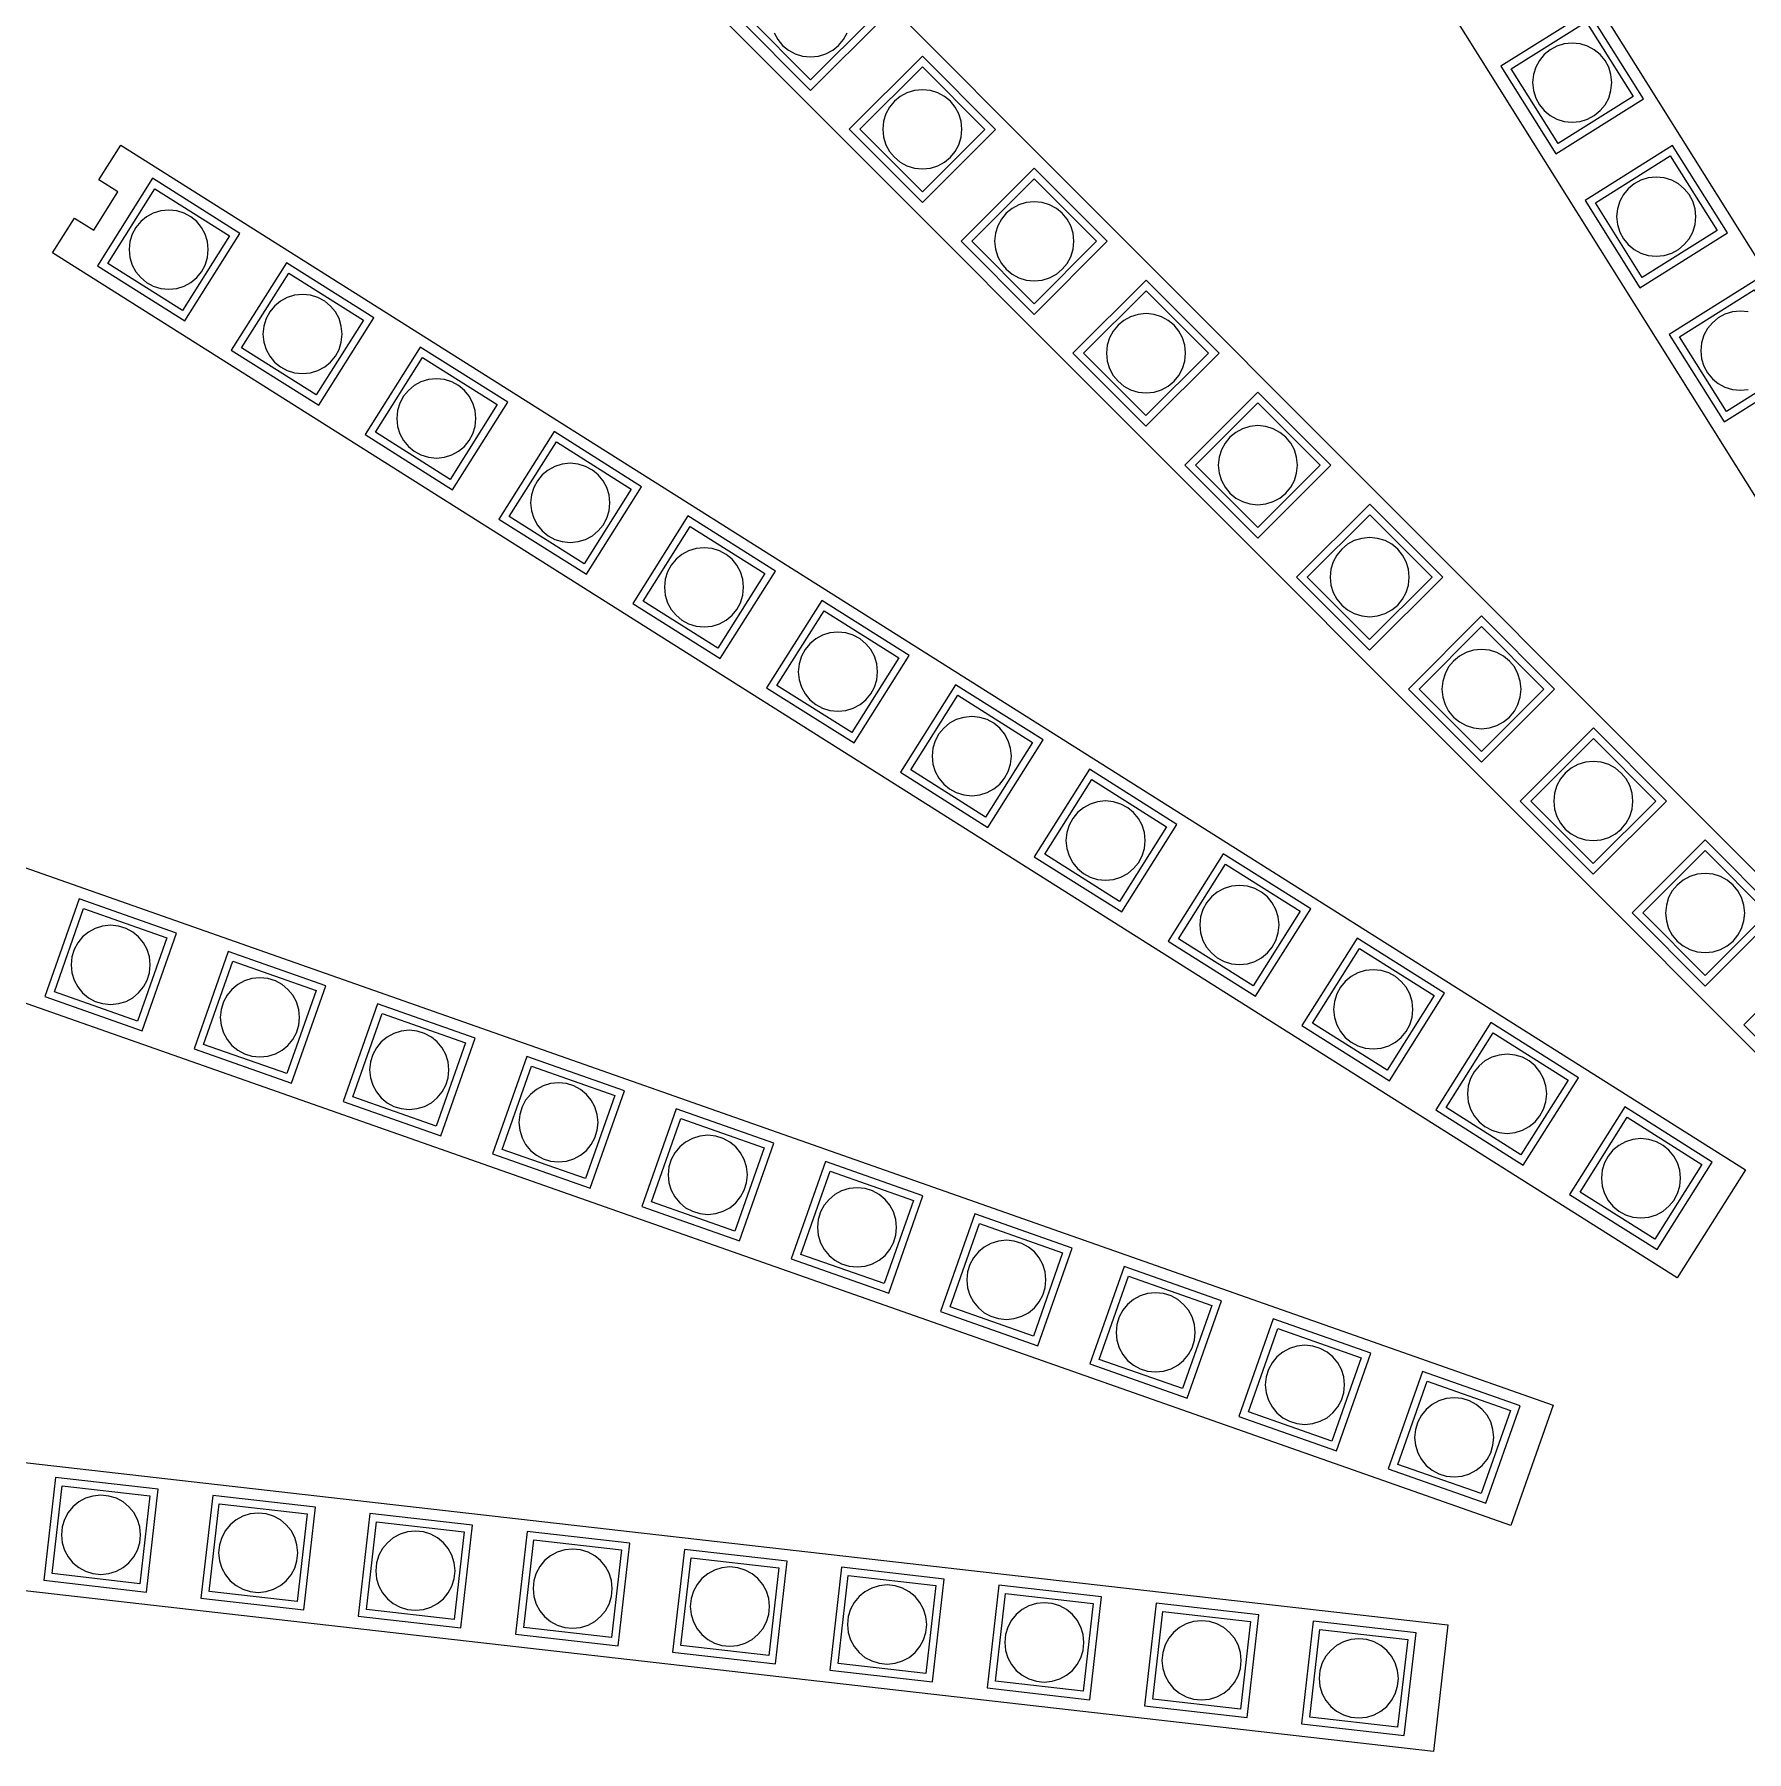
# Model space of a CAD drawing. Extents: x -1323 to 1705, y -706 to 926.
# Drawn here: x -740.3 to -513.1, y -119.8 to 108.1 of the extents above; entities that cross this region are included whole.
import ezdxf

# ---------------------------------------------------------------- set-up
doc = ezdxf.new("R2010")
doc.units = 0
doc.layers.add('CAMADA_1', color=7, linetype='CONTINUOUS')

msp = doc.modelspace()

# ---------------------------------------------------------------- linework, layer by layer
at = {"layer": 'CAMADA_1'}
for points in [[(-600.7089, 198.7435), (-599.115, 196.2019), (-594.0319, 199.3897), (-595.6258, 201.9313), (-590.9921, 204.8373), (-455.5539, -11.1229), (-469.9044, -20.1228), (-605.3426, 195.8374), (-600.7089, 198.7435)], [(-677.5372, 146.6288), (-675.4173, 144.506), (-671.1718, 148.7458), (-673.2917, 150.8685), (-669.4215, 154.7334), (-489.2909, -25.642), (-501.2769, -37.6117), (-681.4074, 142.7637), (-677.5372, 146.6288)], [(-637.2715, 120.1016), (-646.9796, 110.4067), (-637.2847, 100.6986), (-627.5766, 110.3934), (-637.2715, 120.1016)], [(-637.2725, 118.6874), (-628.9908, 110.3944), (-637.2837, 102.1128), (-645.5654, 110.4057), (-637.2725, 118.6874)], [(-534.0416, 111.1939), (-545.6649, 103.9045), (-538.3754, 92.2811), (-526.752, 99.5706), (-534.0416, 111.1939)], [(-534.3574, 109.8155), (-528.1305, 99.8866), (-538.0595, 93.6597), (-544.2864, 103.5886), (-534.3574, 109.8155)], [(-622.4323, 105.2423), (-632.1404, 95.5473), (-622.4456, 85.8392), (-612.7375, 95.5341), (-622.4323, 105.2423)], [(-530.9533, 101.7375), (-531.0601, 102.7966), (-531.3663, 103.7831), (-531.8508, 104.6757), (-532.4925, 105.4535), (-533.2703, 106.0952), (-534.1629, 106.5797), (-535.1494, 106.8859), (-536.2085, 106.9927), (-537.2676, 106.8859), (-538.254, 106.5797), (-539.1467, 106.0952), (-539.9244, 105.4535), (-540.5661, 104.6758), (-541.0506, 103.7831), (-541.3568, 102.7967), (-541.4636, 101.7376), (-541.3568, 100.6785), (-541.0506, 99.692), (-540.5661, 98.7994), (-539.9244, 98.0216), (-539.1467, 97.3799), (-538.254, 96.8954), (-537.2676, 96.5892), (-536.2085, 96.4824), (-535.1494, 96.5892), (-534.163, 96.8954), (-533.2703, 97.3799), (-532.4925, 98.0216), (-531.8508, 98.7993), (-531.3663, 99.692), (-531.0601, 100.6784), (-530.9533, 101.7375)], [(-622.4333, 103.8281), (-614.1516, 95.5351), (-622.4446, 87.2535), (-630.7263, 95.5464), (-622.4333, 103.8281)], [(-617.1838, 95.5407), (-617.2906, 96.5998), (-617.5968, 97.5863), (-618.0813, 98.4789), (-618.723, 99.2567), (-619.5007, 99.8984), (-620.3934, 100.3829), (-621.3798, 100.6891), (-622.4389, 100.7959), (-623.498, 100.6891), (-624.4845, 100.3829), (-625.3771, 99.8984), (-626.1549, 99.2567), (-626.7966, 98.4789), (-627.2811, 97.5863), (-627.5873, 96.5998), (-627.6941, 95.5407), (-627.5873, 94.4816), (-627.2811, 93.4952), (-626.7966, 92.6025), (-626.1549, 91.8248), (-625.3772, 91.1831), (-624.4845, 90.6986), (-623.4981, 90.3924), (-622.439, 90.2856), (-621.3799, 90.3924), (-620.3934, 90.6986), (-619.5008, 91.1831), (-618.723, 91.8248), (-618.0813, 92.6025), (-617.5968, 93.4952), (-617.2906, 94.4816), (-617.1838, 95.5407)], [(-734.945, 83.7523), (-732.4077, 82.1517), (-729.2063, 87.2263), (-731.7436, 88.8269), (-728.8253, 93.4528), (-513.2259, -42.559), (-522.2639, -56.8855), (-737.8633, 79.1263), (-734.945, 83.7523)], [(-522.8842, 93.4031), (-534.5075, 86.1137), (-527.218, 74.4903), (-515.5946, 81.7799), (-522.8842, 93.4031)], [(-523.2, 92.0247), (-516.9731, 82.0958), (-526.9021, 75.8689), (-533.129, 85.7978), (-523.2, 92.0247)], [(-724.5983, 89.0372), (-731.9187, 77.4332), (-720.3147, 70.1128), (-712.9944, 81.7168), (-724.5983, 89.0372)], [(-607.5932, 90.3829), (-617.3013, 80.688), (-607.6064, 70.9798), (-597.8983, 80.6748), (-607.5932, 90.3829)], [(-607.5942, 88.9686), (-599.3125, 80.6757), (-607.6054, 72.3941), (-615.8871, 80.6871), (-607.5942, 88.9686)], [(-519.7959, 83.9467), (-519.9027, 85.0058), (-520.2089, 85.9923), (-520.6934, 86.8849), (-521.3351, 87.6627), (-522.1129, 88.3044), (-523.0055, 88.7889), (-523.992, 89.0951), (-525.0511, 89.2019), (-526.1102, 89.0951), (-527.0966, 88.7889), (-527.9893, 88.3044), (-528.767, 87.6627), (-529.4087, 86.885), (-529.8932, 85.9923), (-530.1994, 85.0059), (-530.3062, 83.9468), (-530.1994, 82.8877), (-529.8932, 81.9012), (-529.4087, 81.0086), (-528.767, 80.2308), (-527.9893, 79.5891), (-527.0966, 79.1046), (-526.1102, 78.7984), (-525.0511, 78.6916), (-523.992, 78.7984), (-523.0056, 79.1046), (-522.1129, 79.5891), (-521.3352, 80.2308), (-520.6935, 81.0085), (-520.2089, 81.9012), (-519.9027, 82.8876), (-519.7959, 83.9467)], [(-724.2861, 87.6578), (-714.3737, 81.4046), (-720.6269, 71.4922), (-730.5394, 77.7455), (-724.2861, 87.6578)], [(-717.2014, 79.575), (-717.3082, 80.6341), (-717.6144, 81.6205), (-718.0989, 82.5132), (-718.7406, 83.2909), (-719.5183, 83.9326), (-720.411, 84.4171), (-721.3974, 84.7233), (-722.4565, 84.8301), (-723.5156, 84.7233), (-724.502, 84.4171), (-725.3947, 83.9326), (-726.1724, 83.2909), (-726.8141, 82.5132), (-727.2986, 81.6205), (-727.6048, 80.6341), (-727.7116, 79.575), (-727.6048, 78.5159), (-727.2986, 77.5295), (-726.8141, 76.6368), (-726.1725, 75.8591), (-725.3947, 75.2174), (-724.5021, 74.7329), (-723.5156, 74.4267), (-722.4565, 74.3199), (-721.3974, 74.4266), (-720.411, 74.7328), (-719.5183, 75.2173), (-718.7406, 75.859), (-718.0989, 76.6368), (-717.6144, 77.5294), (-717.3082, 78.5159), (-717.2014, 79.575)], [(-602.3447, 80.6814), (-602.4515, 81.7405), (-602.7577, 82.7269), (-603.2422, 83.6196), (-603.8839, 84.3973), (-604.6616, 85.039), (-605.5543, 85.5235), (-606.5407, 85.8297), (-607.5998, 85.9365), (-608.6589, 85.8297), (-609.6453, 85.5235), (-610.538, 85.039), (-611.3157, 84.3973), (-611.9574, 83.6196), (-612.4419, 82.7269), (-612.7481, 81.7405), (-612.8549, 80.6814), (-612.7481, 79.6223), (-612.4419, 78.6359), (-611.9574, 77.7432), (-611.3157, 76.9655), (-610.538, 76.3238), (-609.6453, 75.8393), (-608.6589, 75.5331), (-607.5998, 75.4263), (-606.5407, 75.5331), (-605.5543, 75.8393), (-604.6616, 76.3238), (-603.8839, 76.9655), (-603.2422, 77.7432), (-602.7577, 78.6358), (-602.4515, 79.6223), (-602.3447, 80.6814)], [(-706.8372, 77.8325), (-714.1576, 66.2285), (-702.5537, 58.9082), (-695.2333, 70.5121), (-706.8372, 77.8325)], [(-706.525, 76.4532), (-696.6126, 70.1999), (-702.8659, 60.2875), (-712.7782, 66.5407), (-706.525, 76.4532)], [(-592.754, 75.5236), (-602.4622, 65.8287), (-592.7672, 56.1205), (-583.0591, 65.8155), (-592.754, 75.5236)], [(-511.7268, 75.6123), (-523.3501, 68.3229), (-516.0606, 56.6995), (-504.4372, 63.9891), (-511.7268, 75.6123)], [(-699.4403, 68.3703), (-699.5471, 69.4294), (-699.8533, 70.4159), (-700.3378, 71.3085), (-700.9795, 72.0863), (-701.7572, 72.728), (-702.6499, 73.2125), (-703.6363, 73.5187), (-704.6954, 73.6255), (-705.7545, 73.5187), (-706.741, 73.2125), (-707.6336, 72.728), (-708.4114, 72.0863), (-709.0531, 71.3085), (-709.5376, 70.4159), (-709.8438, 69.4294), (-709.9506, 68.3703), (-709.8438, 67.3112), (-709.5376, 66.3248), (-709.0531, 65.4321), (-708.4114, 64.6544), (-707.6337, 64.0127), (-706.741, 63.5282), (-705.7546, 63.222), (-704.6955, 63.1152), (-703.6364, 63.222), (-702.6499, 63.5282), (-701.7573, 64.0127), (-700.9795, 64.6544), (-700.3378, 65.4321), (-699.8533, 66.3248), (-699.5471, 67.3112), (-699.4403, 68.3703)], [(-592.755, 74.1093), (-584.4734, 65.8164), (-592.7663, 57.5348), (-601.048, 65.8277), (-592.755, 74.1093)], [(-512.0426, 74.2339), (-505.8157, 64.305), (-515.7447, 58.0779), (-521.9716, 68.007), (-512.0426, 74.2339)], [(-587.5055, 65.8221), (-587.6123, 66.8812), (-587.9185, 67.8676), (-588.403, 68.7603), (-589.0447, 69.538), (-589.8224, 70.1797), (-590.7151, 70.6642), (-591.7015, 70.9704), (-592.7606, 71.0772), (-593.8197, 70.9704), (-594.8062, 70.6642), (-595.6988, 70.1797), (-596.4766, 69.538), (-597.1183, 68.7603), (-597.6028, 67.8676), (-597.909, 66.8812), (-598.0158, 65.8221), (-597.909, 64.763), (-597.6028, 63.7766), (-597.1183, 62.8839), (-596.4766, 62.1062), (-595.6989, 61.4645), (-594.8062, 60.9799), (-593.8198, 60.6737), (-592.7607, 60.5669), (-591.7016, 60.6737), (-590.7151, 60.9799), (-589.8225, 61.4644), (-589.0447, 62.1061), (-588.403, 62.8838), (-587.9185, 63.7765), (-587.6123, 64.7629), (-587.5055, 65.822)], [(-689.0761, 66.6279), (-696.3965, 55.0239), (-684.7926, 47.7035), (-677.4722, 59.3075), (-689.0761, 66.6279)], [(-688.7639, 65.2485), (-678.8515, 58.9953), (-685.1048, 49.0829), (-695.0172, 55.3361), (-688.7639, 65.2485)], [(-681.6792, 57.1657), (-681.786, 58.2248), (-682.0922, 59.2112), (-682.5767, 60.1039), (-683.2184, 60.8816), (-683.9961, 61.5233), (-684.8888, 62.0078), (-685.8752, 62.314), (-686.9343, 62.4208), (-687.9934, 62.314), (-688.9799, 62.0078), (-689.8725, 61.5233), (-690.6503, 60.8816), (-691.292, 60.1039), (-691.7765, 59.2112), (-692.0827, 58.2248), (-692.1895, 57.1657), (-692.0827, 56.1066), (-691.7765, 55.1202), (-691.292, 54.2275), (-690.6503, 53.4498), (-689.8726, 52.8081), (-688.9799, 52.3235), (-687.9935, 52.0173), (-686.9344, 51.9105), (-685.8753, 52.0173), (-684.8888, 52.3235), (-683.9962, 52.808), (-683.2184, 53.4497), (-682.5767, 54.2275), (-682.0922, 55.1201), (-681.786, 56.1066), (-681.6792, 57.1657)], [(-577.9149, 60.6643), (-587.623, 50.9694), (-577.9281, 41.2612), (-568.22, 50.9561), (-577.9149, 60.6643)], [(-577.9159, 59.25), (-569.6342, 50.9571), (-577.9272, 42.6754), (-586.2088, 50.9684), (-577.9159, 59.25)], [(-671.3151, 55.4232), (-678.6355, 43.8193), (-667.0315, 36.4989), (-659.7112, 48.1028), (-671.3151, 55.4232)], [(-572.6664, 50.9627), (-572.7732, 52.0218), (-573.0794, 53.0083), (-573.5639, 53.9009), (-574.2056, 54.6787), (-574.9833, 55.3204), (-575.876, 55.8049), (-576.8624, 56.1111), (-577.9215, 56.2179), (-578.9806, 56.1111), (-579.967, 55.8049), (-580.8597, 55.3204), (-581.6374, 54.6787), (-582.2791, 53.901), (-582.7636, 53.0083), (-583.0698, 52.0219), (-583.1766, 50.9628), (-583.0698, 49.9037), (-582.7636, 48.9172), (-582.2791, 48.0246), (-581.6374, 47.2468), (-580.8597, 46.6051), (-579.967, 46.1206), (-578.9806, 45.8144), (-577.9215, 45.7076), (-576.8624, 45.8144), (-575.876, 46.1206), (-574.9833, 46.6051), (-574.2056, 47.2468), (-573.5639, 48.0245), (-573.0794, 48.9172), (-572.7732, 49.9036), (-572.6664, 50.9627)], [(-671.0028, 54.0439), (-661.0905, 47.7905), (-667.3437, 37.8782), (-677.2561, 44.1315), (-671.0028, 54.0439)], [(-663.9181, 45.961), (-664.0249, 47.0201), (-664.3311, 48.0066), (-664.8156, 48.8992), (-665.4573, 49.677), (-666.2351, 50.3187), (-667.1277, 50.8032), (-668.1142, 51.1094), (-669.1733, 51.2162), (-670.2324, 51.1094), (-671.2188, 50.8032), (-672.1115, 50.3187), (-672.8892, 49.677), (-673.5309, 48.8992), (-674.0154, 48.0066), (-674.3216, 47.0201), (-674.4284, 45.961), (-674.3216, 44.9019), (-674.0154, 43.9155), (-673.5309, 43.0228), (-672.8892, 42.2451), (-672.1115, 41.6034), (-671.2188, 41.1189), (-670.2324, 40.8127), (-669.1733, 40.7059), (-668.1142, 40.8127), (-667.1278, 41.1189), (-666.2351, 41.6034), (-665.4574, 42.2451), (-664.8157, 43.0228), (-664.3311, 43.9155), (-664.0249, 44.9019), (-663.9181, 45.961)], [(-563.0758, 45.805), (-572.7839, 36.1101), (-563.0889, 26.4019), (-553.3808, 36.0968), (-563.0758, 45.805)], [(-653.554, 44.2186), (-660.8743, 32.6146), (-649.2705, 25.2942), (-641.95, 36.8982), (-653.554, 44.2186)], [(-563.0767, 44.3907), (-554.7951, 36.0978), (-563.088, 27.8161), (-571.3696, 36.1091), (-563.0767, 44.3907)], [(-653.2418, 42.8392), (-643.3294, 36.5859), (-649.5827, 26.6736), (-659.495, 32.9268), (-653.2418, 42.8392)], [(-557.8272, 36.1034), (-557.934, 37.1625), (-558.2402, 38.1489), (-558.7247, 39.0416), (-559.3664, 39.8193), (-560.1441, 40.461), (-561.0368, 40.9456), (-562.0232, 41.2518), (-563.0823, 41.3586), (-564.1414, 41.2518), (-565.1279, 40.9456), (-566.0205, 40.4611), (-566.7983, 39.8194), (-567.44, 39.0416), (-567.9245, 38.149), (-568.2307, 37.1625), (-568.3375, 36.1034), (-568.2307, 35.0443), (-567.9245, 34.0579), (-567.44, 33.1652), (-566.7983, 32.3875), (-566.0206, 31.7458), (-565.1279, 31.2613), (-564.1415, 30.9551), (-563.0824, 30.8483), (-562.0233, 30.9551), (-561.0368, 31.2613), (-560.1442, 31.7458), (-559.3664, 32.3875), (-558.7247, 33.1652), (-558.2402, 34.0579), (-557.934, 35.0443), (-557.8272, 36.1034)], [(-646.1571, 34.7564), (-646.2639, 35.8155), (-646.5701, 36.8019), (-647.0546, 37.6946), (-647.6963, 38.4723), (-648.474, 39.114), (-649.3667, 39.5985), (-650.3531, 39.9047), (-651.4122, 40.0115), (-652.4713, 39.9047), (-653.4577, 39.5985), (-654.3504, 39.114), (-655.1281, 38.4723), (-655.7698, 37.6946), (-656.2543, 36.8019), (-656.5605, 35.8155), (-656.6673, 34.7564), (-656.5605, 33.6973), (-656.2543, 32.7109), (-655.7698, 31.8182), (-655.1282, 31.0405), (-654.3504, 30.3988), (-653.4578, 29.9142), (-652.4713, 29.608), (-651.4122, 29.5012), (-650.3531, 29.608), (-649.3667, 29.9142), (-648.474, 30.3987), (-647.6963, 31.0404), (-647.0546, 31.8182), (-646.5701, 32.7108), (-646.2639, 33.6973), (-646.1571, 34.7564)], [(-635.7929, 33.0138), (-643.1133, 21.41), (-631.5093, 14.0896), (-624.189, 25.6935), (-635.7929, 33.0138)], [(-635.4807, 31.6346), (-625.5683, 25.3813), (-631.8216, 15.4688), (-641.734, 21.7222), (-635.4807, 31.6346)], [(-548.2366, 30.9456), (-557.9447, 21.2507), (-548.2498, 11.5426), (-538.5417, 21.2375), (-548.2366, 30.9456)], [(-628.396, 23.5517), (-628.5028, 24.6108), (-628.809, 25.5973), (-629.2935, 26.4899), (-629.9352, 27.2677), (-630.7129, 27.9094), (-631.6056, 28.3939), (-632.592, 28.7001), (-633.6511, 28.8069), (-634.7102, 28.7001), (-635.6967, 28.3939), (-636.5893, 27.9094), (-637.3671, 27.2677), (-638.0088, 26.4899), (-638.4933, 25.5973), (-638.7995, 24.6108), (-638.9063, 23.5517), (-638.7995, 22.4926), (-638.4933, 21.5062), (-638.0088, 20.6135), (-637.3671, 19.8358), (-636.5894, 19.1941), (-635.6967, 18.7096), (-634.7103, 18.4034), (-633.6512, 18.2966), (-632.5921, 18.4034), (-631.6056, 18.7096), (-630.713, 19.1941), (-629.9352, 19.8358), (-629.2935, 20.6135), (-628.809, 21.5062), (-628.5028, 22.4926), (-628.396, 23.5517)], [(-548.2376, 29.5314), (-539.9559, 21.2385), (-548.2488, 12.9568), (-556.5305, 21.2497), (-548.2376, 29.5314)], [(-542.9881, 21.2441), (-543.0949, 22.3032), (-543.4011, 23.2896), (-543.8856, 24.1823), (-544.5273, 24.96), (-545.305, 25.6017), (-546.1977, 26.0862), (-547.1841, 26.3924), (-548.2432, 26.4992), (-549.3023, 26.3924), (-550.2887, 26.0862), (-551.1814, 25.6017), (-551.9591, 24.96), (-552.6008, 24.1823), (-553.0853, 23.2896), (-553.3915, 22.3032), (-553.4983, 21.2441), (-553.3915, 20.185), (-553.0853, 19.1986), (-552.6008, 18.3059), (-551.9592, 17.5282), (-551.1814, 16.8865), (-550.2888, 16.402), (-549.3023, 16.0958), (-548.2432, 15.989), (-547.1841, 16.0957), (-546.1977, 16.4019), (-545.305, 16.8864), (-544.5273, 17.5281), (-543.8856, 18.3059), (-543.4011, 19.1985), (-543.0949, 20.185), (-542.9881, 21.2441)], [(-618.0318, 21.8092), (-625.3522, 10.2053), (-613.7483, 2.8849), (-606.4279, 14.4888), (-618.0318, 21.8092)], [(-617.7196, 20.4299), (-607.8073, 14.1766), (-614.0605, 4.2642), (-623.9729, 10.5175), (-617.7196, 20.4299)], [(-610.6349, 12.3471), (-610.7417, 13.4062), (-611.0479, 14.3926), (-611.5324, 15.2853), (-612.1741, 16.063), (-612.9519, 16.7047), (-613.8445, 17.1892), (-614.831, 17.4954), (-615.8901, 17.6022), (-616.9492, 17.4954), (-617.9356, 17.1892), (-618.8283, 16.7047), (-619.606, 16.063), (-620.2477, 15.2853), (-620.7322, 14.3926), (-621.0384, 13.4062), (-621.1452, 12.3471), (-621.0384, 11.288), (-620.7322, 10.3016), (-620.2477, 9.4089), (-619.606, 8.6312), (-618.8283, 7.9895), (-617.9356, 7.5049), (-616.9492, 7.1987), (-615.8901, 7.0919), (-614.831, 7.1987), (-613.8446, 7.5049), (-612.9519, 7.9894), (-612.1741, 8.6311), (-611.5324, 9.4088), (-611.0479, 10.3015), (-610.7417, 11.2879), (-610.6349, 12.347)], [(-533.3975, 16.0862), (-543.1056, 6.3914), (-533.4106, -3.3167), (-523.7025, 6.3782), (-533.3975, 16.0862)], [(-533.3984, 14.6721), (-525.1168, 6.3791), (-533.4097, -1.9026), (-541.6913, 6.3904), (-533.3984, 14.6721)], [(-528.1489, 6.3848), (-528.2557, 7.4439), (-528.5619, 8.4303), (-529.0464, 9.323), (-529.6881, 10.1007), (-530.4658, 10.7424), (-531.3585, 11.2269), (-532.3449, 11.5331), (-533.404, 11.6399), (-534.4631, 11.5331), (-535.4496, 11.2269), (-536.3422, 10.7424), (-537.12, 10.1007), (-537.7617, 9.323), (-538.2462, 8.4303), (-538.5524, 7.4439), (-538.6592, 6.3848), (-538.5524, 5.3257), (-538.2462, 4.3392), (-537.7617, 3.4466), (-537.12, 2.6688), (-536.3423, 2.0271), (-535.4496, 1.5426), (-534.4632, 1.2364), (-533.4041, 1.1296), (-532.345, 1.2364), (-531.3585, 1.5426), (-530.4659, 2.0271), (-529.6881, 2.6688), (-529.0464, 3.4465), (-528.5619, 4.3392), (-528.2557, 5.3256), (-528.1489, 6.3847)], [(-783.0125, -0.0465), (-780.1825, -1.0419), (-778.1916, 4.6182), (-781.0216, 5.6136), (-779.2068, 10.7733), (-538.7323, -73.8098), (-544.3528, -89.7894), (-784.8273, -5.2062), (-783.0125, -0.0465)], [(-600.2707, 10.6045), (-607.5911, -0.9993), (-595.9872, -8.3197), (-588.6668, 3.2842), (-600.2707, 10.6045)], [(-599.9585, 9.2253), (-590.0461, 2.972), (-596.2994, -6.9404), (-606.2118, -0.6871), (-599.9585, 9.2253)], [(-592.8738, 1.1424), (-592.9806, 2.2015), (-593.2868, 3.188), (-593.7713, 4.0806), (-594.413, 4.8584), (-595.1908, 5.5001), (-596.0834, 5.9846), (-597.0699, 6.2908), (-598.129, 6.3976), (-599.1881, 6.2908), (-600.1745, 5.9846), (-601.0672, 5.5001), (-601.8449, 4.8584), (-602.4866, 4.0806), (-602.9711, 3.188), (-603.2773, 2.2015), (-603.3841, 1.1424), (-603.2773, 0.0833), (-602.9711, -0.9031), (-602.4866, -1.7958), (-601.8449, -2.5735), (-601.0672, -3.2152), (-600.1745, -3.6997), (-599.1881, -4.0059), (-598.129, -4.1127), (-597.0699, -4.0059), (-596.0835, -3.6997), (-595.1908, -3.2152), (-594.4131, -2.5735), (-593.7714, -1.7958), (-593.2868, -0.9031), (-592.9806, 0.0833), (-592.8738, 1.1424)], [(-518.5583, 1.227), (-528.2664, -8.468), (-518.5715, -18.1761), (-508.8634, -8.4811), (-518.5583, 1.227)], [(-582.5097, -0.6001), (-589.8301, -12.204), (-578.2261, -19.5244), (-570.9058, -7.9205), (-582.5097, -0.6001)], [(-582.1975, -1.9794), (-572.2851, -8.2327), (-578.5383, -18.1451), (-588.4507, -11.8918), (-582.1975, -1.9794)], [(-518.5593, -0.1873), (-510.2776, -8.4802), (-518.5705, -16.7619), (-526.8522, -8.4689), (-518.5593, -0.1873)], [(-513.3098, -8.4746), (-513.4166, -7.4155), (-513.7228, -6.429), (-514.2073, -5.5364), (-514.849, -4.7586), (-515.6267, -4.1169), (-516.5194, -3.6324), (-517.5058, -3.3262), (-518.5649, -3.2194), (-519.624, -3.3262), (-520.6104, -3.6324), (-521.5031, -4.1169), (-522.2808, -4.7586), (-522.9225, -5.5364), (-523.407, -6.429), (-523.7132, -7.4155), (-523.82, -8.4746), (-523.7132, -9.5337), (-523.407, -10.5201), (-522.9225, -11.4128), (-522.2809, -12.1905), (-521.5031, -12.8322), (-520.6105, -13.3167), (-519.624, -13.6229), (-518.5649, -13.7297), (-517.5058, -13.6229), (-516.5194, -13.3167), (-515.6267, -12.8322), (-514.849, -12.1905), (-514.2073, -11.4128), (-513.7228, -10.5201), (-513.4166, -9.5337), (-513.3098, -8.4746)], [(-734.3553, -6.6081), (-738.9077, -19.5508), (-725.965, -24.1033), (-721.4126, -11.1605), (-734.3553, -6.6081)], [(-575.1128, -10.0622), (-575.2196, -9.0031), (-575.5258, -8.0167), (-576.0103, -7.124), (-576.652, -6.3463), (-577.4297, -5.7046), (-578.3224, -5.2201), (-579.3088, -4.9139), (-580.3679, -4.8071), (-581.427, -4.9139), (-582.4134, -5.2201), (-583.3061, -5.7046), (-584.0838, -6.3463), (-584.7255, -7.124), (-585.21, -8.0167), (-585.5162, -9.0031), (-585.623, -10.0622), (-585.5163, -11.1213), (-585.2101, -12.1077), (-584.7256, -13.0004), (-584.0839, -13.7782), (-583.3061, -14.4199), (-582.4135, -14.9044), (-581.427, -15.2106), (-580.3679, -15.3174), (-579.3088, -15.2106), (-578.3224, -14.9044), (-577.4297, -14.4199), (-576.652, -13.7782), (-576.0103, -13.0005), (-575.5258, -12.1078), (-575.2196, -11.1214), (-575.1128, -10.0623)], [(-733.7438, -7.8833), (-722.6878, -11.7721), (-726.5765, -22.8281), (-737.6326, -18.9393), (-733.7438, -7.8833)], [(-724.905, -15.3557), (-725.0118, -14.2966), (-725.318, -13.3102), (-725.8025, -12.4175), (-726.4442, -11.6398), (-727.222, -10.9981), (-728.1146, -10.5136), (-729.1011, -10.2074), (-730.1602, -10.1006), (-731.2193, -10.2074), (-732.2057, -10.5136), (-733.0984, -10.9981), (-733.8761, -11.6398), (-734.5178, -12.4175), (-735.0023, -13.3102), (-735.3085, -14.2966), (-735.4153, -15.3557), (-735.3085, -16.4148), (-735.0023, -17.4012), (-734.5178, -18.2939), (-733.8761, -19.0716), (-733.0984, -19.7133), (-732.2057, -20.1978), (-731.2193, -20.504), (-730.1602, -20.6108), (-729.1011, -20.504), (-728.1147, -20.1978), (-727.222, -19.7133), (-726.4442, -19.0716), (-725.8025, -18.2939), (-725.318, -17.4012), (-725.0118, -16.4148), (-724.905, -15.3557)], [(-714.5451, -13.5761), (-719.0974, -26.5188), (-706.1547, -31.0712), (-701.6023, -18.1285), (-714.5451, -13.5761)], [(-564.7486, -11.8047), (-572.069, -23.4086), (-560.4651, -30.729), (-553.1447, -19.1251), (-564.7486, -11.8047)], [(-564.4364, -13.1841), (-554.524, -19.4373), (-560.7773, -29.3497), (-570.6897, -23.0964), (-564.4364, -13.1841)], [(-503.7192, -13.6324), (-513.4273, -23.3273), (-503.7324, -33.0354), (-494.0243, -23.3405), (-503.7192, -13.6324)], [(-702.8774, -18.74), (-706.7662, -29.796), (-717.8223, -25.9073), (-713.9335, -14.8513), (-702.8774, -18.74)], [(-705.0947, -22.3237), (-705.2015, -21.2646), (-705.5077, -20.2781), (-705.9922, -19.3855), (-706.6339, -18.6077), (-707.4117, -17.966), (-708.3043, -17.4815), (-709.2908, -17.1753), (-710.3499, -17.0685), (-711.409, -17.1753), (-712.3954, -17.4815), (-713.2881, -17.966), (-714.0658, -18.6077), (-714.7075, -19.3854), (-715.192, -20.2781), (-715.4982, -21.2645), (-715.605, -22.3236), (-715.4982, -23.3827), (-715.192, -24.3692), (-714.7075, -25.2618), (-714.0658, -26.0396), (-713.2881, -26.6813), (-712.3954, -27.1658), (-711.409, -27.472), (-710.3499, -27.5788), (-709.2908, -27.472), (-708.3044, -27.1658), (-707.4117, -26.6813), (-706.634, -26.0396), (-705.9923, -25.2619), (-705.5077, -24.3692), (-705.2015, -23.3828), (-705.0947, -22.3237)], [(-557.3517, -21.2669), (-557.4585, -20.2078), (-557.7647, -19.2214), (-558.2492, -18.3287), (-558.8909, -17.551), (-559.6686, -16.9093), (-560.5613, -16.4247), (-561.5477, -16.1185), (-562.6068, -16.0117), (-563.6659, -16.1185), (-564.6524, -16.4247), (-565.545, -16.9092), (-566.3228, -17.5509), (-566.9645, -18.3287), (-567.449, -19.2213), (-567.7552, -20.2078), (-567.862, -21.2669), (-567.7552, -22.326), (-567.449, -23.3124), (-566.9645, -24.2051), (-566.3228, -24.9828), (-565.5451, -25.6245), (-564.6524, -26.109), (-563.666, -26.4152), (-562.6069, -26.522), (-561.5478, -26.4152), (-560.5613, -26.109), (-559.6687, -25.6245), (-558.8909, -24.9828), (-558.2492, -24.2051), (-557.7647, -23.3124), (-557.4585, -22.326), (-557.3517, -21.2669)], [(-694.7347, -20.544), (-699.2872, -33.4868), (-686.3444, -38.0392), (-681.792, -25.0965), (-694.7347, -20.544)], [(-683.0672, -25.708), (-686.956, -36.764), (-698.012, -32.8752), (-694.1232, -21.8192), (-683.0672, -25.708)], [(-685.2844, -29.2916), (-685.3912, -28.2325), (-685.6974, -27.2461), (-686.1819, -26.3534), (-686.8236, -25.5757), (-687.6014, -24.934), (-688.494, -24.4495), (-689.4805, -24.1433), (-690.5396, -24.0365), (-691.5987, -24.1433), (-692.5851, -24.4495), (-693.4778, -24.934), (-694.2555, -25.5757), (-694.8972, -26.3534), (-695.3817, -27.2461), (-695.6879, -28.2325), (-695.7947, -29.2916), (-695.6879, -30.3507), (-695.3817, -31.3371), (-694.8972, -32.2298), (-694.2555, -33.0075), (-693.4778, -33.6492), (-692.5851, -34.1338), (-691.5987, -34.44), (-690.5396, -34.5468), (-689.4805, -34.44), (-688.4941, -34.1338), (-687.6014, -33.6493), (-686.8237, -33.0076), (-686.182, -32.2298), (-685.6974, -31.3372), (-685.3912, -30.3507), (-685.2844, -29.2916)], [(-546.9875, -23.0094), (-554.3079, -34.6133), (-542.704, -41.9337), (-535.3836, -30.3297), (-546.9875, -23.0094)], [(-546.6753, -24.3887), (-536.7629, -30.642), (-543.0162, -40.5544), (-552.9286, -34.3011), (-546.6753, -24.3887)], [(-539.5906, -32.4715), (-539.6974, -31.4124), (-540.0036, -30.426), (-540.4881, -29.5333), (-541.1298, -28.7556), (-541.9076, -28.1139), (-542.8002, -27.6294), (-543.7867, -27.3232), (-544.8458, -27.2164), (-545.9049, -27.3232), (-546.8913, -27.6294), (-547.784, -28.1139), (-548.5617, -28.7556), (-549.2034, -29.5333), (-549.6879, -30.426), (-549.9941, -31.4124), (-550.1009, -32.4715), (-549.9941, -33.5306), (-549.6879, -34.517), (-549.2034, -35.4097), (-548.5617, -36.1875), (-547.784, -36.8292), (-546.8913, -37.3137), (-545.9049, -37.6199), (-544.8458, -37.7267), (-543.7867, -37.6199), (-542.8003, -37.3137), (-541.9076, -36.8292), (-541.1298, -36.1875), (-540.4881, -35.4098), (-540.0036, -34.5171), (-539.6974, -33.5307), (-539.5906, -32.4716)], [(-674.9245, -27.512), (-679.4769, -40.4547), (-666.5341, -45.0072), (-661.9817, -32.0644), (-674.9245, -27.512)], [(-674.3129, -28.7872), (-663.2569, -32.676), (-667.1456, -43.732), (-678.2017, -39.8432), (-674.3129, -28.7872)], [(-665.4742, -36.2596), (-665.581, -35.2005), (-665.8872, -34.214), (-666.3717, -33.3214), (-667.0134, -32.5436), (-667.7911, -31.9019), (-668.6838, -31.4174), (-669.6702, -31.1112), (-670.7293, -31.0044), (-671.7884, -31.1112), (-672.7748, -31.4174), (-673.6675, -31.9019), (-674.4452, -32.5436), (-675.0869, -33.3214), (-675.5714, -34.214), (-675.8776, -35.2005), (-675.9844, -36.2596), (-675.8776, -37.3187), (-675.5714, -38.3051), (-675.0869, -39.1978), (-674.4452, -39.9755), (-673.6675, -40.6172), (-672.7748, -41.1017), (-671.7884, -41.4079), (-670.7293, -41.5147), (-669.6702, -41.4079), (-668.6838, -41.1017), (-667.7911, -40.6172), (-667.0134, -39.9755), (-666.3717, -39.1978), (-665.8872, -38.3051), (-665.581, -37.3187), (-665.4742, -36.2596)], [(-655.1142, -34.48), (-659.6666, -47.4227), (-646.7238, -51.9751), (-642.1714, -39.0324), (-655.1142, -34.48)], [(-654.5026, -35.7551), (-643.4466, -39.6439), (-647.3354, -50.6999), (-658.3914, -46.8111), (-654.5026, -35.7551)], [(-529.2265, -34.2141), (-536.5468, -45.818), (-524.9429, -53.1384), (-517.6225, -41.5344), (-529.2265, -34.2141)], [(-528.9143, -35.5934), (-519.0019, -41.8466), (-525.2551, -51.759), (-535.1675, -45.5057), (-528.9143, -35.5934)], [(-645.6639, -43.2275), (-645.7707, -42.1684), (-646.0769, -41.182), (-646.5614, -40.2893), (-647.2031, -39.5116), (-647.9808, -38.8699), (-648.8735, -38.3854), (-649.8599, -38.0792), (-650.919, -37.9724), (-651.9781, -38.0792), (-652.9645, -38.3854), (-653.8572, -38.8699), (-654.6349, -39.5116), (-655.2766, -40.2893), (-655.7611, -41.182), (-656.0673, -42.1684), (-656.1741, -43.2275), (-656.0673, -44.2866), (-655.7611, -45.2731), (-655.2766, -46.1657), (-654.635, -46.9435), (-653.8572, -47.5852), (-652.9646, -48.0697), (-651.9781, -48.3759), (-650.919, -48.4827), (-649.8599, -48.3759), (-648.8735, -48.0697), (-647.9808, -47.5852), (-647.2031, -46.9435), (-646.5614, -46.1658), (-646.0769, -45.2731), (-645.7707, -44.2867), (-645.6639, -43.2276)], [(-521.8296, -43.6762), (-521.9364, -42.6171), (-522.2426, -41.6307), (-522.7271, -40.738), (-523.3688, -39.9603), (-524.1465, -39.3186), (-525.0392, -38.8341), (-526.0256, -38.5279), (-527.0847, -38.4211), (-528.1438, -38.5278), (-529.1302, -38.834), (-530.0229, -39.3185), (-530.8006, -39.9602), (-531.4423, -40.738), (-531.9268, -41.6306), (-532.233, -42.6171), (-532.3398, -43.6762), (-532.233, -44.7353), (-531.9268, -45.7217), (-531.4423, -46.6144), (-530.8006, -47.3921), (-530.0229, -48.0338), (-529.1302, -48.5183), (-528.1438, -48.8245), (-527.0847, -48.9313), (-526.0256, -48.8245), (-525.0392, -48.5183), (-524.1465, -48.0338), (-523.3688, -47.3921), (-522.7271, -46.6144), (-522.2426, -45.7217), (-521.9364, -44.7353), (-521.8296, -43.6762)], [(-635.3039, -41.4479), (-639.8563, -54.3907), (-626.9135, -58.9431), (-622.3612, -46.0003), (-635.3039, -41.4479)], [(-623.6363, -46.6119), (-627.5251, -57.6679), (-638.5811, -53.7791), (-634.6923, -42.7231), (-623.6363, -46.6119)], [(-625.8536, -50.1955), (-625.9604, -49.1364), (-626.2666, -48.15), (-626.7511, -47.2573), (-627.3928, -46.4796), (-628.1705, -45.8379), (-629.0632, -45.3534), (-630.0496, -45.0472), (-631.1087, -44.9404), (-632.1678, -45.0472), (-633.1542, -45.3534), (-634.0469, -45.8379), (-634.8246, -46.4796), (-635.4663, -47.2573), (-635.9509, -48.15), (-636.2571, -49.1364), (-636.3639, -50.1955), (-636.2571, -51.2546), (-635.9509, -52.241), (-635.4664, -53.1337), (-634.8247, -53.9114), (-634.0469, -54.5531), (-633.1543, -55.0376), (-632.1678, -55.3438), (-631.1087, -55.4506), (-630.0496, -55.3438), (-629.0632, -55.0376), (-628.1705, -54.5531), (-627.3928, -53.9115), (-626.7511, -53.1337), (-626.2666, -52.2411), (-625.9604, -51.2546), (-625.8536, -50.1955)], [(-615.4936, -48.4159), (-620.046, -61.3586), (-607.1033, -65.911), (-602.5508, -52.9683), (-615.4936, -48.4159)], [(-614.882, -49.6911), (-603.826, -53.5799), (-607.7148, -64.6359), (-618.7709, -60.7471), (-614.882, -49.6911)], [(-606.0433, -57.1635), (-606.1501, -56.1044), (-606.4563, -55.1179), (-606.9408, -54.2253), (-607.5825, -53.4475), (-608.3602, -52.8058), (-609.2529, -52.3213), (-610.2393, -52.0151), (-611.2984, -51.9083), (-612.3575, -52.0151), (-613.344, -52.3213), (-614.2366, -52.8058), (-615.0144, -53.4475), (-615.6561, -54.2252), (-616.1406, -55.1179), (-616.4468, -56.1043), (-616.5536, -57.1634), (-616.4468, -58.2225), (-616.1406, -59.209), (-615.6561, -60.1016), (-615.0144, -60.8794), (-614.2367, -61.5211), (-613.344, -62.0056), (-612.3576, -62.3118), (-611.2985, -62.4186), (-610.2394, -62.3118), (-609.2529, -62.0056), (-608.3603, -61.5211), (-607.5825, -60.8794), (-606.9408, -60.1017), (-606.4563, -59.209), (-606.1501, -58.2226), (-606.0433, -57.1635)], [(-595.6833, -55.3838), (-600.2357, -68.3266), (-587.293, -72.879), (-582.7406, -59.9363), (-595.6833, -55.3838)], [(-595.0718, -56.659), (-584.0157, -60.5478), (-587.9045, -71.6038), (-598.9606, -67.715), (-595.0718, -56.659)], [(-586.233, -64.1314), (-586.3398, -63.0723), (-586.646, -62.0859), (-587.1305, -61.1932), (-587.7722, -60.4155), (-588.5499, -59.7738), (-589.4426, -59.2893), (-590.429, -58.9831), (-591.4881, -58.8763), (-592.5472, -58.9831), (-593.5337, -59.2893), (-594.4263, -59.7738), (-595.2041, -60.4155), (-595.8458, -61.1932), (-596.3303, -62.0859), (-596.6365, -63.0723), (-596.7433, -64.1314), (-596.6365, -65.1905), (-596.3303, -66.1769), (-595.8458, -67.0696), (-595.2041, -67.8473), (-594.4264, -68.489), (-593.5337, -68.9736), (-592.5473, -69.2798), (-591.4882, -69.3866), (-590.4291, -69.2798), (-589.4426, -68.9736), (-588.55, -68.4891), (-587.7722, -67.8474), (-587.1305, -67.0697), (-586.646, -66.177), (-586.3398, -65.1906), (-586.233, -64.1315)], [(-575.873, -62.3518), (-580.4254, -75.2945), (-567.4827, -79.847), (-562.9303, -66.9042), (-575.873, -62.3518)], [(-575.2615, -63.627), (-564.2054, -67.5158), (-568.0942, -78.5718), (-579.1503, -74.683), (-575.2615, -63.627)], [(-566.4227, -71.0994), (-566.5295, -70.0403), (-566.8357, -69.0539), (-567.3202, -68.1612), (-567.9619, -67.3835), (-568.7396, -66.7418), (-569.6323, -66.2573), (-570.6187, -65.9511), (-571.6778, -65.8443), (-572.7369, -65.951), (-573.7234, -66.2572), (-574.616, -66.7417), (-575.3938, -67.3834), (-576.0355, -68.1612), (-576.52, -69.0538), (-576.8262, -70.0403), (-576.933, -71.0994), (-576.8262, -72.1585), (-576.52, -73.1449), (-576.0355, -74.0376), (-575.3938, -74.8153), (-574.6161, -75.457), (-573.7234, -75.9415), (-572.737, -76.2477), (-571.6779, -76.3545), (-570.6188, -76.2477), (-569.6323, -75.9415), (-568.7397, -75.457), (-567.9619, -74.8153), (-567.3202, -74.0376), (-566.8357, -73.1449), (-566.5295, -72.1585), (-566.4227, -71.0994)], [(-556.0627, -69.3198), (-560.6152, -82.2625), (-547.6724, -86.8149), (-543.12, -73.8722), (-556.0627, -69.3198)], [(-555.4512, -70.595), (-544.3951, -74.4837), (-548.2839, -85.5397), (-559.34, -81.651), (-555.4512, -70.595)], [(-546.6124, -78.0673), (-546.7192, -77.0082), (-547.0254, -76.0218), (-547.5099, -75.1291), (-548.1516, -74.3514), (-548.9294, -73.7097), (-549.822, -73.2252), (-550.8085, -72.919), (-551.8676, -72.8122), (-552.9267, -72.919), (-553.9131, -73.2252), (-554.8058, -73.7097), (-555.5835, -74.3514), (-556.2252, -75.1291), (-556.7097, -76.0218), (-557.0159, -77.0082), (-557.1227, -78.0673), (-557.0159, -79.1264), (-556.7097, -80.1129), (-556.2252, -81.0055), (-555.5835, -81.7833), (-554.8058, -82.425), (-553.9131, -82.9095), (-552.9267, -83.2157), (-551.8676, -83.3225), (-550.8085, -83.2157), (-549.8221, -82.9095), (-548.9294, -82.425), (-548.1516, -81.7833), (-547.5099, -81.0056), (-547.0254, -80.1129), (-546.7192, -79.1265), (-546.6124, -78.0674)], [(-807.2851, -85.4426), (-804.3045, -85.7828), (-803.6241, -79.8215), (-806.6047, -79.4813), (-805.9845, -74.047), (-552.7124, -102.9535), (-554.6332, -119.7834), (-807.9053, -90.877), (-807.2851, -85.4426)], [(-737.4818, -83.4085), (-739.0376, -97.04), (-725.4061, -98.5958), (-723.8503, -84.9643), (-737.4818, -83.4085)], [(-724.9573, -85.8444), (-726.2862, -97.4888), (-737.9306, -96.1598), (-736.6016, -84.5154), (-724.9573, -85.8444)], [(-726.1888, -91.0021), (-726.2956, -89.943), (-726.6018, -88.9566), (-727.0863, -88.0639), (-727.728, -87.2862), (-728.5057, -86.6445), (-729.3984, -86.16), (-730.3848, -85.8538), (-731.4439, -85.747), (-732.503, -85.8538), (-733.4895, -86.16), (-734.3821, -86.6445), (-735.1599, -87.2862), (-735.8016, -88.0639), (-736.2861, -88.9566), (-736.5923, -89.943), (-736.6991, -91.0021), (-736.5923, -92.0612), (-736.2861, -93.0476), (-735.8016, -93.9403), (-735.1599, -94.718), (-734.3822, -95.3597), (-733.4895, -95.8442), (-732.5031, -96.1504), (-731.444, -96.2572), (-730.3849, -96.1504), (-729.3984, -95.8442), (-728.5058, -95.3597), (-727.728, -94.7181), (-727.0863, -93.9403), (-726.6018, -93.0477), (-726.2956, -92.0612), (-726.1888, -91.0021)], [(-716.6173, -85.7897), (-718.1731, -99.4212), (-704.5415, -100.977), (-702.9857, -87.3455), (-716.6173, -85.7897)], [(-704.0927, -88.2257), (-705.4217, -99.8701), (-717.0661, -98.5411), (-715.7371, -86.8967), (-704.0927, -88.2257)], [(-705.3243, -93.3834), (-705.4311, -92.3243), (-705.7373, -91.3379), (-706.2218, -90.4452), (-706.8635, -89.6675), (-707.6412, -89.0258), (-708.5339, -88.5413), (-709.5203, -88.2351), (-710.5794, -88.1283), (-711.6385, -88.2351), (-712.6249, -88.5413), (-713.5176, -89.0258), (-714.2953, -89.6675), (-714.937, -90.4452), (-715.4215, -91.3379), (-715.7277, -92.3243), (-715.8345, -93.3834), (-715.7277, -94.4425), (-715.4215, -95.4289), (-714.937, -96.3216), (-714.2953, -97.0993), (-713.5176, -97.741), (-712.6249, -98.2255), (-711.6385, -98.5317), (-710.5794, -98.6385), (-709.5203, -98.5318), (-708.5339, -98.2256), (-707.6412, -97.7411), (-706.8635, -97.0994), (-706.2218, -96.3216), (-705.7373, -95.429), (-705.4311, -94.4425), (-705.3243, -93.3834)], [(-695.7527, -88.1711), (-697.3085, -101.8026), (-683.677, -103.3584), (-682.1212, -89.7269), (-695.7527, -88.1711)], [(-694.8725, -89.278), (-683.2281, -90.607), (-684.5571, -102.2515), (-696.2015, -100.9225), (-694.8725, -89.278)], [(-684.4597, -95.7647), (-684.5665, -94.7056), (-684.8727, -93.7192), (-685.3572, -92.8265), (-685.9989, -92.0488), (-686.7766, -91.4071), (-687.6693, -90.9226), (-688.6557, -90.6164), (-689.7148, -90.5096), (-690.7739, -90.6164), (-691.7604, -90.9226), (-692.653, -91.4071), (-693.4308, -92.0488), (-694.0725, -92.8265), (-694.557, -93.7192), (-694.8632, -94.7056), (-694.97, -95.7647), (-694.8632, -96.8238), (-694.557, -97.8102), (-694.0725, -98.7029), (-693.4308, -99.4806), (-692.6531, -100.1223), (-691.7604, -100.6069), (-690.774, -100.9131), (-689.7149, -101.0199), (-688.6558, -100.9131), (-687.6693, -100.6069), (-686.7767, -100.1224), (-685.9989, -99.4807), (-685.3572, -98.7029), (-684.8727, -97.8103), (-684.5665, -96.8238), (-684.4597, -95.7647)], [(-674.8882, -90.5524), (-676.444, -104.1839), (-662.8125, -105.7397), (-661.2566, -92.1082), (-674.8882, -90.5524)], [(-662.3636, -92.9883), (-663.6926, -104.6327), (-675.337, -103.3037), (-674.008, -91.6593), (-662.3636, -92.9883)], [(-663.5952, -98.146), (-663.702, -97.0869), (-664.0082, -96.1005), (-664.4927, -95.2078), (-665.1344, -94.4301), (-665.9121, -93.7884), (-666.8048, -93.3039), (-667.7912, -92.9977), (-668.8503, -92.8909), (-669.9094, -92.9977), (-670.8958, -93.3039), (-671.7885, -93.7884), (-672.5662, -94.4301), (-673.2079, -95.2078), (-673.6924, -96.1005), (-673.9986, -97.0869), (-674.1054, -98.146), (-673.9986, -99.2051), (-673.6924, -100.1915), (-673.2079, -101.0842), (-672.5663, -101.862), (-671.7885, -102.5037), (-670.8959, -102.9882), (-669.9094, -103.2944), (-668.8503, -103.4012), (-667.7912, -103.2944), (-666.8048, -102.9882), (-665.9121, -102.5037), (-665.1344, -101.862), (-664.4927, -101.0843), (-664.0082, -100.1916), (-663.702, -99.2052), (-663.5952, -98.1461)], [(-654.0236, -92.9337), (-655.5794, -106.5652), (-641.9479, -108.121), (-640.3921, -94.4895), (-654.0236, -92.9337)], [(-653.1434, -94.0406), (-641.499, -95.3696), (-642.828, -107.014), (-654.4724, -105.685), (-653.1434, -94.0406)], [(-642.7306, -100.5273), (-642.8374, -99.4682), (-643.1436, -98.4818), (-643.6281, -97.5891), (-644.2698, -96.8114), (-645.0476, -96.1697), (-645.9402, -95.6852), (-646.9267, -95.379), (-647.9858, -95.2722), (-649.0449, -95.379), (-650.0313, -95.6852), (-650.924, -96.1697), (-651.7017, -96.8114), (-652.3434, -97.5891), (-652.8279, -98.4818), (-653.1341, -99.4682), (-653.2409, -100.5273), (-653.1341, -101.5864), (-652.8279, -102.5729), (-652.3434, -103.4655), (-651.7017, -104.2433), (-650.924, -104.885), (-650.0313, -105.3695), (-649.0449, -105.6757), (-647.9858, -105.7825), (-646.9267, -105.6757), (-645.9403, -105.3695), (-645.0476, -104.885), (-644.2698, -104.2433), (-643.6281, -103.4656), (-643.1436, -102.5729), (-642.8374, -101.5865), (-642.7306, -100.5274)], [(-633.1591, -95.315), (-634.7149, -108.9465), (-621.0834, -110.5023), (-619.5276, -96.8708), (-633.1591, -95.315)], [(-620.6345, -97.7509), (-621.9635, -109.3954), (-633.6079, -108.0664), (-632.2789, -96.4219), (-620.6345, -97.7509)], [(-621.8661, -102.9087), (-621.9729, -101.8496), (-622.2791, -100.8631), (-622.7636, -99.9705), (-623.4053, -99.1927), (-624.183, -98.551), (-625.0757, -98.0665), (-626.0621, -97.7603), (-627.1212, -97.6535), (-628.1803, -97.7603), (-629.1667, -98.0665), (-630.0594, -98.551), (-630.8371, -99.1927), (-631.4788, -99.9704), (-631.9633, -100.8631), (-632.2695, -101.8495), (-632.3763, -102.9086), (-632.2696, -103.9677), (-631.9634, -104.9542), (-631.4789, -105.8468), (-630.8372, -106.6246), (-630.0594, -107.2663), (-629.1668, -107.7508), (-628.1803, -108.057), (-627.1212, -108.1638), (-626.0621, -108.057), (-625.0757, -107.7508), (-624.183, -107.2663), (-623.4053, -106.6246), (-622.7636, -105.8469), (-622.2791, -104.9542), (-621.9729, -103.9678), (-621.8661, -102.9087)], [(-612.2945, -97.6963), (-613.8503, -111.3278), (-600.2188, -112.8836), (-598.663, -99.2521), (-612.2945, -97.6963)], [(-599.7699, -100.1323), (-601.0989, -111.7767), (-612.7434, -110.4477), (-611.4144, -98.8033), (-599.7699, -100.1323)], [(-601.0015, -105.29), (-601.1083, -104.2309), (-601.4145, -103.2444), (-601.899, -102.3518), (-602.5407, -101.574), (-603.3185, -100.9323), (-604.2111, -100.4478), (-605.1976, -100.1416), (-606.2567, -100.0348), (-607.3158, -100.1416), (-608.3022, -100.4478), (-609.1949, -100.9323), (-609.9726, -101.574), (-610.6143, -102.3518), (-611.0988, -103.2444), (-611.405, -104.2309), (-611.5118, -105.29), (-611.405, -106.3491), (-611.0988, -107.3355), (-610.6143, -108.2282), (-609.9726, -109.0059), (-609.1949, -109.6476), (-608.3022, -110.1321), (-607.3158, -110.4383), (-606.2567, -110.5451), (-605.1976, -110.4383), (-604.2112, -110.1321), (-603.3185, -109.6476), (-602.5407, -109.0059), (-601.899, -108.2282), (-601.4145, -107.3355), (-601.1083, -106.3491), (-601.0015, -105.29)], [(-591.43, -100.0776), (-592.9858, -113.7091), (-579.3543, -115.2649), (-577.7985, -101.6334), (-591.43, -100.0776)], [(-590.5498, -101.1846), (-578.9054, -102.5136), (-580.2344, -114.158), (-591.8788, -112.829), (-590.5498, -101.1846)], [(-580.137, -107.6713), (-580.2438, -106.6122), (-580.55, -105.6258), (-581.0345, -104.7331), (-581.6762, -103.9553), (-582.4539, -103.3136), (-583.3466, -102.8291), (-584.333, -102.5229), (-585.3921, -102.4161), (-586.4512, -102.5229), (-587.4376, -102.8291), (-588.3303, -103.3136), (-589.108, -103.9553), (-589.7497, -104.7331), (-590.2342, -105.6257), (-590.5404, -106.6122), (-590.6472, -107.6713), (-590.5405, -108.7304), (-590.2343, -109.7168), (-589.7498, -110.6095), (-589.1081, -111.3872), (-588.3303, -112.0289), (-587.4377, -112.5134), (-586.4512, -112.8196), (-585.3921, -112.9264), (-584.333, -112.8196), (-583.3466, -112.5134), (-582.4539, -112.0289), (-581.6762, -111.3872), (-581.0345, -110.6095), (-580.55, -109.7168), (-580.2438, -108.7304), (-580.137, -107.6713)], [(-570.5654, -102.4589), (-572.1212, -116.0905), (-558.4897, -117.6463), (-556.9339, -104.0147), (-570.5654, -102.4589)], [(-569.6853, -103.5659), (-558.0408, -104.8949), (-559.3698, -116.5393), (-571.0143, -115.2103), (-569.6853, -103.5659)], [(-559.2724, -110.0526), (-559.3792, -108.9935), (-559.6854, -108.0071), (-560.1699, -107.1144), (-560.8116, -106.3367), (-561.5894, -105.695), (-562.482, -105.2105), (-563.4685, -104.9043), (-564.5276, -104.7975), (-565.5867, -104.9043), (-566.5731, -105.2105), (-567.4658, -105.695), (-568.2435, -106.3367), (-568.8852, -107.1144), (-569.3697, -108.0071), (-569.6759, -108.9935), (-569.7827, -110.0526), (-569.6759, -111.1117), (-569.3697, -112.0981), (-568.8852, -112.9908), (-568.2435, -113.7685), (-567.4658, -114.4102), (-566.5731, -114.8947), (-565.5867, -115.2009), (-564.5276, -115.3077), (-563.4685, -115.2009), (-562.4821, -114.8947), (-561.5894, -114.4102), (-560.8116, -113.7685), (-560.1699, -112.9908), (-559.6854, -112.0981), (-559.3792, -111.1117), (-559.2724, -110.0526)]]:
    msp.add_lwpolyline(points, close=True, dxfattribs=at)
for points in [[(-642.1202, 108.3545), (-641.6357, 107.4619), (-640.994, 106.6841), (-640.2163, 106.0424), (-639.3236, 105.5579), (-638.3372, 105.2517), (-637.2781, 105.1449), (-636.219, 105.2517), (-635.2326, 105.5579), (-634.3399, 106.0424), (-633.5622, 106.6841), (-632.9205, 107.4618), (-632.436, 108.3545)], [(-512.8346, 71.3043), (-513.8937, 71.4111), (-514.9528, 71.3043), (-515.9392, 70.9981), (-516.8319, 70.5136), (-517.6096, 69.8719), (-518.2513, 69.0942), (-518.7358, 68.2015), (-519.042, 67.2151), (-519.1488, 66.156), (-519.042, 65.0969), (-518.7358, 64.1104), (-518.2513, 63.2178), (-517.6096, 62.44), (-516.8319, 61.7983), (-515.9392, 61.3138), (-514.9528, 61.0076), (-513.8937, 60.9008), (-512.8346, 61.0076)]]:
    msp.add_lwpolyline(points, dxfattribs=at)

doc.saveas('drawing.dxf')
